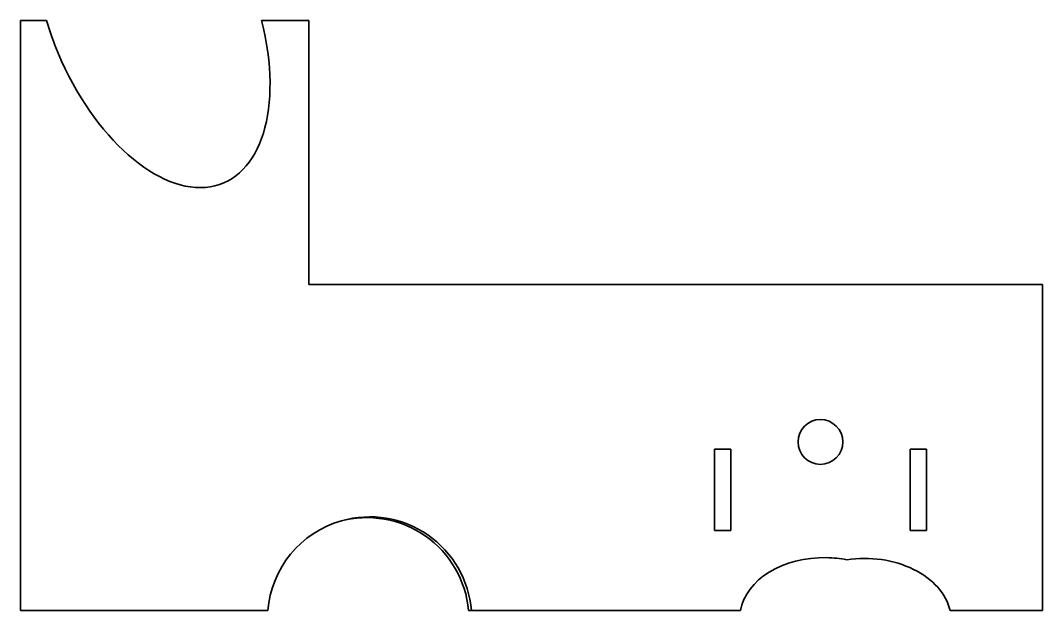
# Model space of a CAD drawing. Extents: x 86 to 211, y 68 to 140.
import ezdxf

# ---------------------------------------------------------------- set-up
doc = ezdxf.new("R2010")
doc.units = 0

msp = doc.modelspace()

# ---------------------------------------------------------------- linework, layer by layer
at = {"color": 7, "lineweight": 35}
for p, q in [((85.799194, 67.775162), (85.799194, 140.202576)), ((85.799194, 140.202576), (88.990372, 140.202576)), ((115.381714, 140.202576), (121.20076, 140.202576)), ((121.20076, 140.202576), (121.20076, 107.775162)), ((121.20076, 107.775162), (211.200775, 107.775162)), ((211.200775, 107.775162), (211.200775, 67.775162)), ((170.950775, 87.588181), (170.950775, 77.588181)), ((172.950775, 87.588181), (170.950775, 87.588181)), ((172.950775, 87.588181), (172.950775, 77.588181)), ((194.950775, 87.588181), (194.950775, 77.588181)), ((194.950775, 87.588181), (196.950775, 87.588181)), ((196.950775, 87.588181), (196.950775, 77.588181)), ((170.950775, 77.588181), (172.950775, 77.588181)), ((196.950775, 77.588181), (194.950775, 77.588181)), ((189.564697, 74.17688), (189.636093, 74.175629)), ((85.799194, 67.775162), (116.14505, 67.775162)), ((140.772949, 67.775162), (141.123093, 67.775162)), ((141.123093, 67.775162), (174.144409, 67.775162)), ((199.860474, 67.775162), (211.200775, 67.775162))]:
    msp.add_line(p, q, dxfattribs=at)
msp.add_circle((183.950775, 88.471588), 2.75, dxfattribs=at)
for centre, radius, start, end in [((127.49971, 151.775513), 40.210812, 196.726732, 202.816365), ((184.444794, 59.722633), 14.553709, 79.175608, 88.884585)]:
    msp.add_arc(centre, radius, start, end, dxfattribs=at)
for centre, major_axis, ratio, start_param, end_param in [((101.958557, 141.026459), (8.736023, -20.782562), 0.554471, 4.7123889732, 7.5863777412), ((128.290726, 66.676758), (12.045502, 3.456535), 0.997478, 6.0910352965, 7.8394921221), ((128.632706, 66.77478), (12.045166, 3.457741), 0.997478, 6.0830668794, 7.8535921362), ((128.632843, 66.774719), (12.050537, 3.439213), 0.99748, 1.5719520806, 2.7828133095), ((184.578339, 66.775162), (10.508392, -0.209892), 0.713573, 1.5707963441, 3.0358710436), ((189.486328, 66.677124), (10.508392, -0.209892), 0.713573, 0.1748880464, 1.8064997452)]:
    msp.add_ellipse(centre, major_axis=major_axis, ratio=ratio, start_param=start_param, end_param=end_param, dxfattribs=at)

doc.saveas('drawing.dxf')
